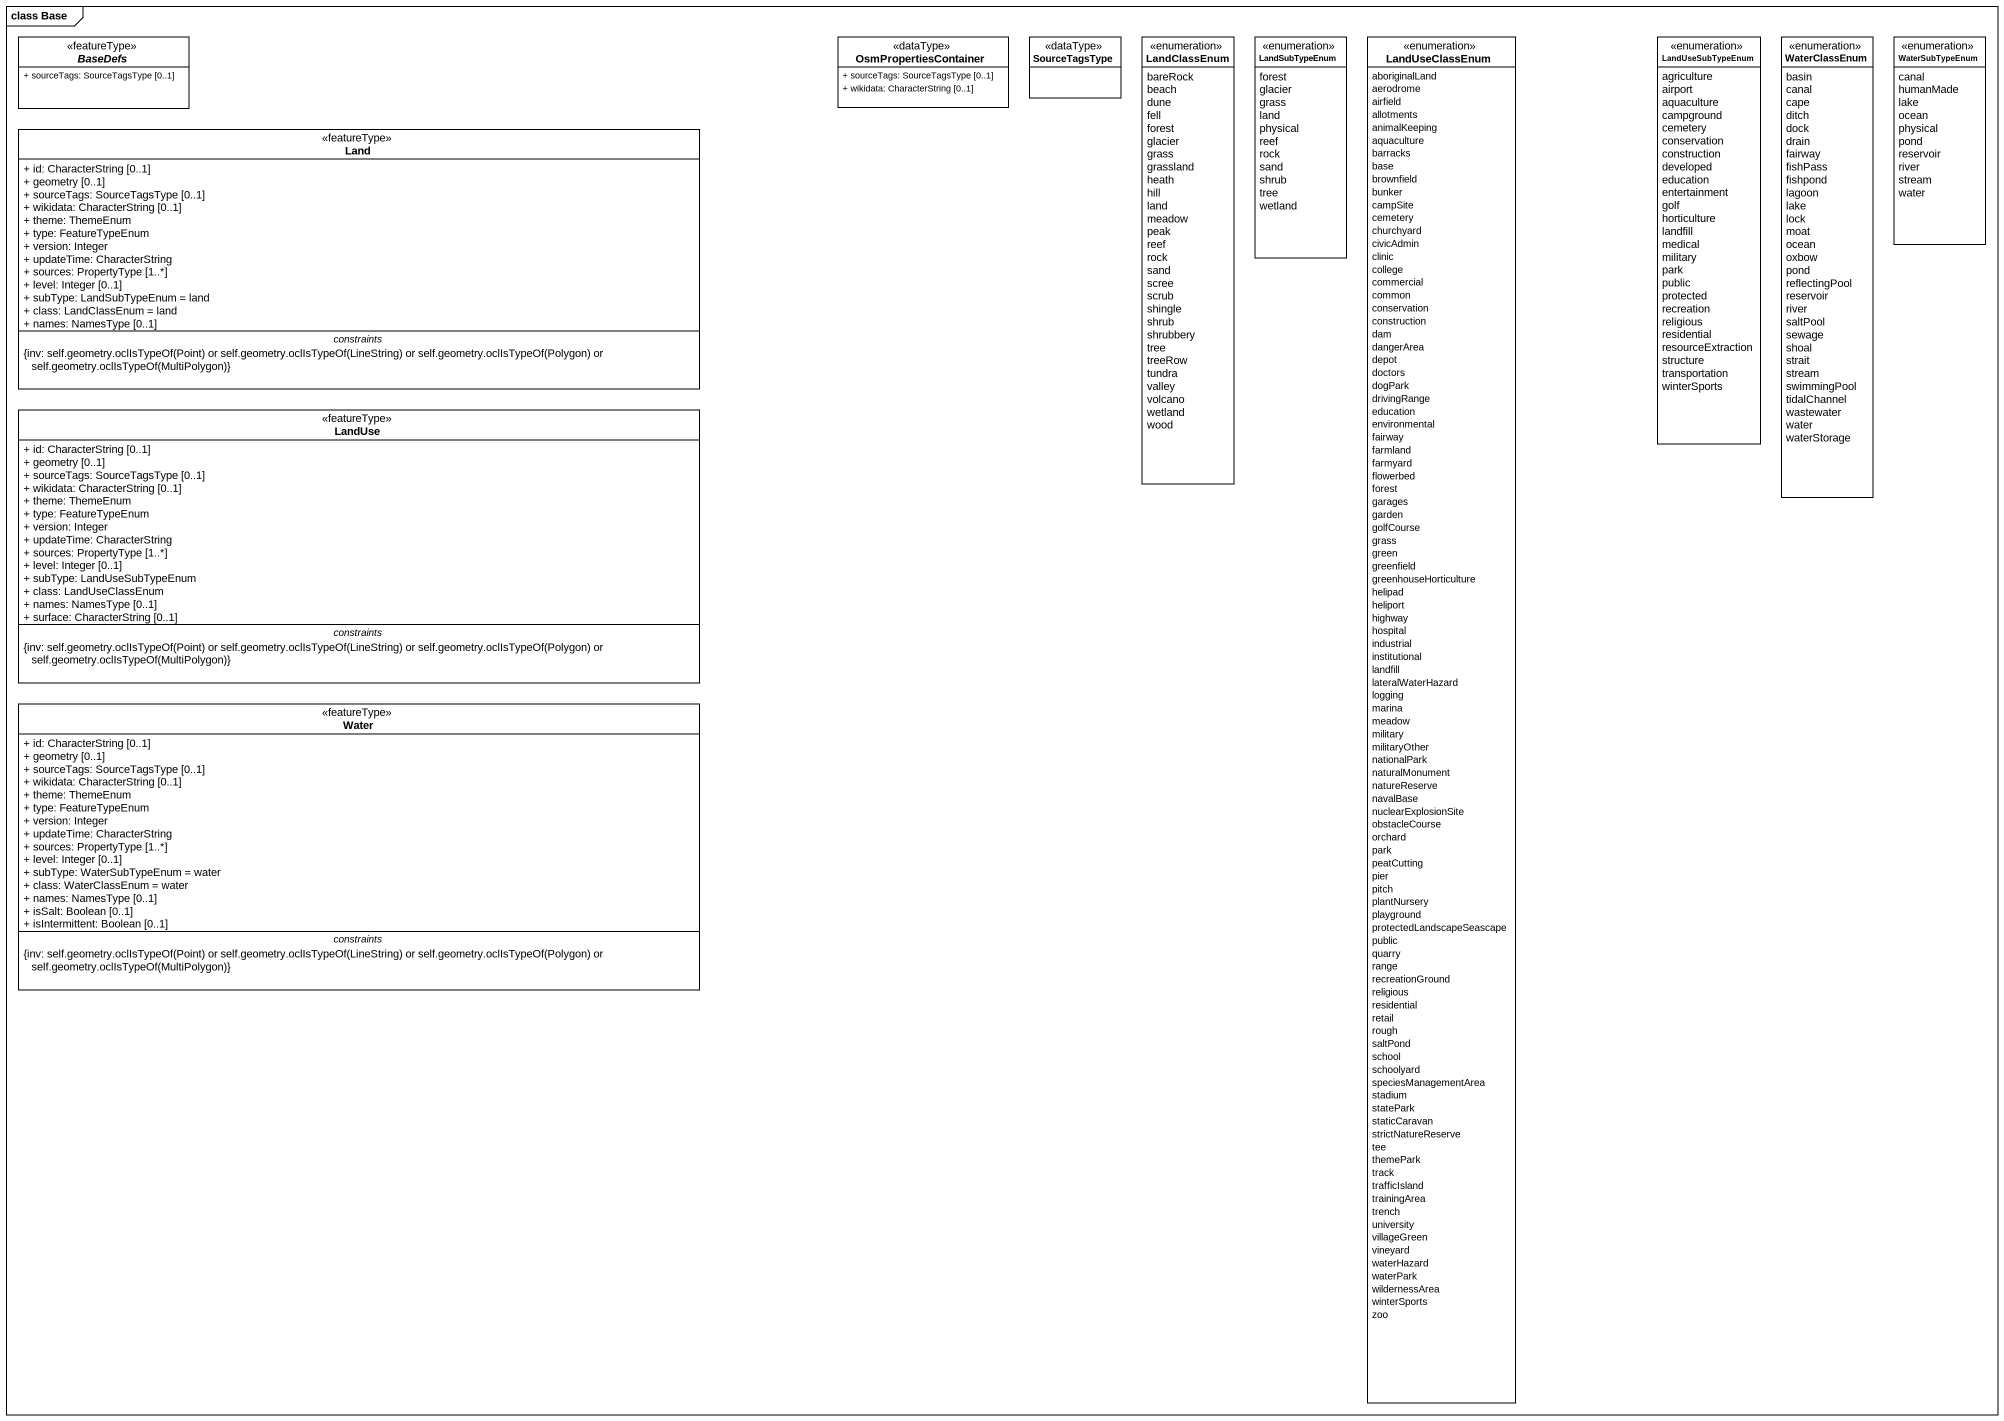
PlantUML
@startuml
mainframe class Base
hide circle
hide empty members
skinparam classAttributeIconSize 0
abstract class BaseDefs <<featureType>> {
  + sourceTags: SourceTagsType [0..1]
}
class OsmPropertiesContainer <<dataType>> {
  + sourceTags: SourceTagsType [0..1]
  + wikidata: CharacterString [0..1]
}
class SourceTagsType <<dataType>>
enum LandClassEnum {
  bareRock
  beach
  dune
  fell
  forest
  glacier
  grass
  grassland
  heath
  hill
  land
  meadow
  peak
  reef
  rock
  sand
  scree
  scrub
  shingle
  shrub
  shrubbery
  tree
  treeRow
  tundra
  valley
  volcano
  wetland
  wood
}
enum LandSubTypeEnum {
  forest
  glacier
  grass
  land
  physical
  reef
  rock
  sand
  shrub
  tree
  wetland
}
enum LandUseClassEnum {
  aboriginalLand
  aerodrome
  airfield
  allotments
  animalKeeping
  aquaculture
  barracks
  base
  brownfield
  bunker
  campSite
  cemetery
  churchyard
  civicAdmin
  clinic
  college
  commercial
  common
  conservation
  construction
  dam
  dangerArea
  depot
  doctors
  dogPark
  drivingRange
  education
  environmental
  fairway
  farmland
  farmyard
  flowerbed
  forest
  garages
  garden
  golfCourse
  grass
  green
  greenfield
  greenhouseHorticulture
  helipad
  heliport
  highway
  hospital
  industrial
  institutional
  landfill
  lateralWaterHazard
  logging
  marina
  meadow
  military
  militaryOther
  nationalPark
  naturalMonument
  natureReserve
  navalBase
  nuclearExplosionSite
  obstacleCourse
  orchard
  park
  peatCutting
  pier
  pitch
  plantNursery
  playground
  protectedLandscapeSeascape
  public
  quarry
  range
  recreationGround
  religious
  residential
  retail
  rough
  saltPond
  school
  schoolyard
  speciesManagementArea
  stadium
  statePark
  staticCaravan
  strictNatureReserve
  tee
  themePark
  track
  trafficIsland
  trainingArea
  trench
  university
  villageGreen
  vineyard
  waterHazard
  waterPark
  wildernessArea
  winterSports
  zoo
}
enum LandUseSubTypeEnum {
  agriculture
  airport
  aquaculture
  campground
  cemetery
  conservation
  construction
  developed
  education
  entertainment
  golf
  horticulture
  landfill
  medical
  military
  park
  public
  protected
  recreation
  religious
  residential
  resourceExtraction
  structure
  transportation
  winterSports
}
enum WaterClassEnum {
  basin
  canal
  cape
  ditch
  dock
  drain
  fairway
  fishPass
  fishpond
  lagoon
  lake
  lock
  moat
  ocean
  oxbow
  pond
  reflectingPool
  reservoir
  river
  saltPool
  sewage
  shoal
  strait
  stream
  swimmingPool
  tidalChannel
  wastewater
  water
  waterStorage
}
enum WaterSubTypeEnum {
  canal
  humanMade
  lake
  ocean
  physical
  pond
  reservoir
  river
  stream
  water
}
class Land <<featureType>> {
  + id: CharacterString [0..1]
  + geometry [0..1]
  + sourceTags: SourceTagsType [0..1]
  + wikidata: CharacterString [0..1]
  + theme: ThemeEnum
  + type: FeatureTypeEnum
  + version: Integer
  + updateTime: CharacterString
  + sources: PropertyType [1..*]
  + level: Integer [0..1]
  + subType: LandSubTypeEnum = land
  + class: LandClassEnum = land
  + names: NamesType [0..1]
  -- constraints --
  {field} {inv: self.geometry.oclIsTypeOf(Point) or self.geometry.oclIsTypeOf(LineString) or self.geometry.oclIsTypeOf(Polygon) or self.geometry.oclIsTypeOf(MultiPolygon)}
}
class LandUse <<featureType>> {
  + id: CharacterString [0..1]
  + geometry [0..1]
  + sourceTags: SourceTagsType [0..1]
  + wikidata: CharacterString [0..1]
  + theme: ThemeEnum
  + type: FeatureTypeEnum
  + version: Integer
  + updateTime: CharacterString
  + sources: PropertyType [1..*]
  + level: Integer [0..1]
  + subType: LandUseSubTypeEnum
  + class: LandUseClassEnum
  + names: NamesType [0..1]
  + surface: CharacterString [0..1]
  -- constraints --
  {field} {inv: self.geometry.oclIsTypeOf(Point) or self.geometry.oclIsTypeOf(LineString) or self.geometry.oclIsTypeOf(Polygon) or self.geometry.oclIsTypeOf(MultiPolygon)}
}
class Water <<featureType>> {
  + id: CharacterString [0..1]
  + geometry [0..1]
  + sourceTags: SourceTagsType [0..1]
  + wikidata: CharacterString [0..1]
  + theme: ThemeEnum
  + type: FeatureTypeEnum
  + version: Integer
  + updateTime: CharacterString
  + sources: PropertyType [1..*]
  + level: Integer [0..1]
  + subType: WaterSubTypeEnum = water
  + class: WaterClassEnum = water
  + names: NamesType [0..1]
  + isSalt: Boolean [0..1]
  + isIntermittent: Boolean [0..1]
  -- constraints --
  {field} {inv: self.geometry.oclIsTypeOf(Point) or self.geometry.oclIsTypeOf(LineString) or self.geometry.oclIsTypeOf(Polygon) or self.geometry.oclIsTypeOf(MultiPolygon)}
}
@enduml
